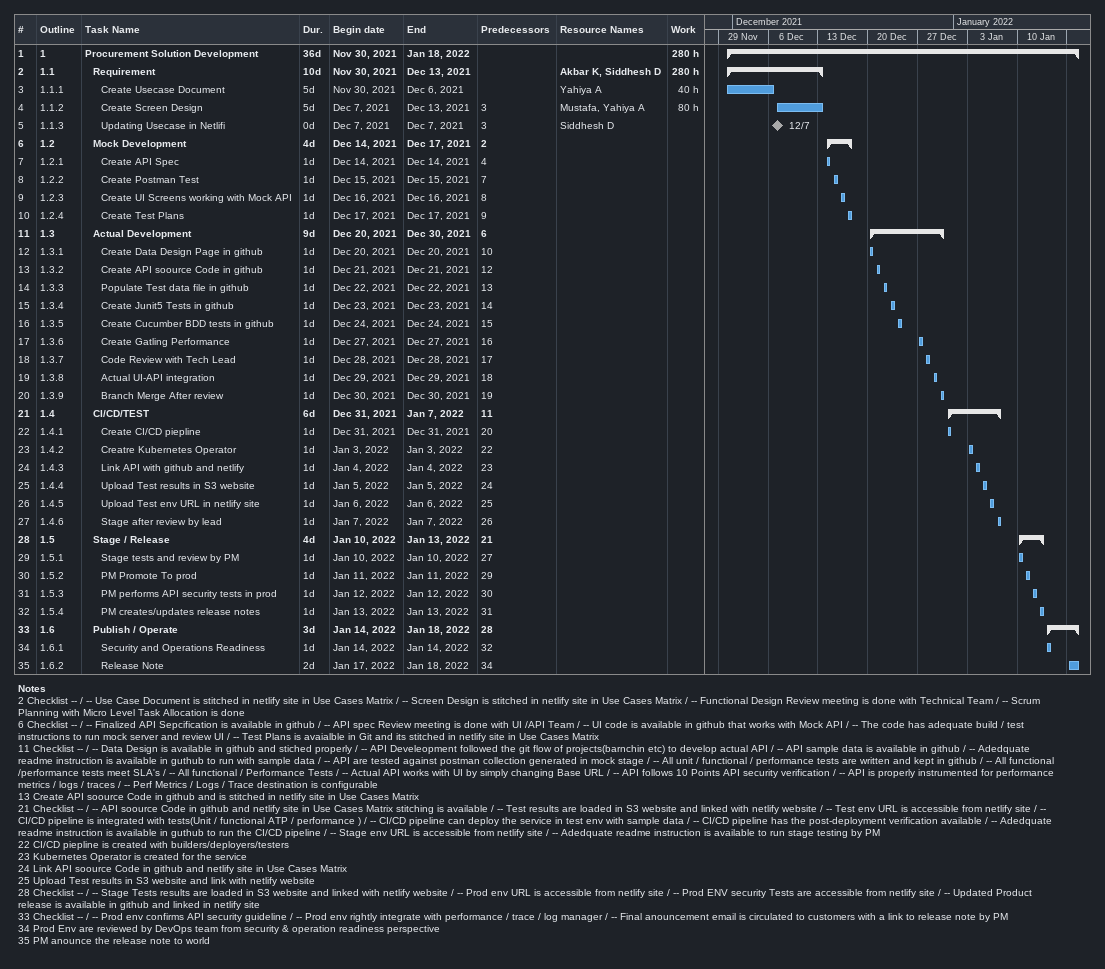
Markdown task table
| ID | WBS | Task | Duration | Start | Finish | Predecessors | Resources | Work (h) |
|---|---|---|---|---|---|---|---|---|
| 1 | 1 | **Procurement Solution Development** | 36d | 2021-11-30 | 2022-01-18 |  |  | 280 |
| 2 | 1.1 | **Requirement** | 10d | 2021-11-30 | 2021-12-13 |  | Akbar K, Siddhesh D | 280 |
| 3 | 1.1.1 | Create Usecase Document | 5d | 2021-11-30 | 2021-12-06 |  | Yahiya A | 40 |
| 4 | 1.1.2 | Create Screen Design | 5d | 2021-12-07 | 2021-12-13 | 3 | Mustafa, Yahiya A | 80 |
| 5 | 1.1.3 | Updating Usecase in Netlifi | 0d | 2021-12-07 | 2021-12-07 | 3 | Siddhesh D |  |
| 6 | 1.2 | **Mock Development** | 4d | 2021-12-14 | 2021-12-17 | 2 |  |  |
| 7 | 1.2.1 | Create API Spec | 1d | 2021-12-14 | 2021-12-14 | 4 |  |  |
| 8 | 1.2.2 | Create Postman Test | 1d | 2021-12-15 | 2021-12-15 | 7 |  |  |
| 9 | 1.2.3 | Create UI Screens working with Mock API | 1d | 2021-12-16 | 2021-12-16 | 8 |  |  |
| 10 | 1.2.4 | Create Test Plans | 1d | 2021-12-17 | 2021-12-17 | 9 |  |  |
| 11 | 1.3 | **Actual Development** | 9d | 2021-12-20 | 2021-12-30 | 6 |  |  |
| 12 | 1.3.1 | Create Data Design Page in github | 1d | 2021-12-20 | 2021-12-20 | 10 |  |  |
| 13 | 1.3.2 | Create API soource Code in github | 1d | 2021-12-21 | 2021-12-21 | 12 |  |  |
| 14 | 1.3.3 | Populate Test data file in github | 1d | 2021-12-22 | 2021-12-22 | 13 |  |  |
| 15 | 1.3.4 | Create Junit5 Tests in github | 1d | 2021-12-23 | 2021-12-23 | 14 |  |  |
| 16 | 1.3.5 | Create Cucumber BDD tests in github | 1d | 2021-12-24 | 2021-12-24 | 15 |  |  |
| 17 | 1.3.6 | Create Gatling Performance | 1d | 2021-12-27 | 2021-12-27 | 16 |  |  |
| 18 | 1.3.7 | Code Review with Tech Lead | 1d | 2021-12-28 | 2021-12-28 | 17 |  |  |
| 19 | 1.3.8 | Actual UI-API integration | 1d | 2021-12-29 | 2021-12-29 | 18 |  |  |
| 20 | 1.3.9 | Branch Merge After review | 1d | 2021-12-30 | 2021-12-30 | 19 |  |  |
| 21 | 1.4 | **CI/CD/TEST** | 6d | 2021-12-31 | 2022-01-07 | 11 |  |  |
| 22 | 1.4.1 | Create CI/CD piepline | 1d | 2021-12-31 | 2021-12-31 | 20 |  |  |
| 23 | 1.4.2 | Creatre Kubernetes Operator | 1d | 2022-01-03 | 2022-01-03 | 22 |  |  |
| 24 | 1.4.3 | Link API with github and netlify | 1d | 2022-01-04 | 2022-01-04 | 23 |  |  |
| 25 | 1.4.4 | Upload Test results in S3 website | 1d | 2022-01-05 | 2022-01-05 | 24 |  |  |
| 26 | 1.4.5 | Upload Test env URL in netlify site | 1d | 2022-01-06 | 2022-01-06 | 25 |  |  |
| 27 | 1.4.6 | Stage after review by lead | 1d | 2022-01-07 | 2022-01-07 | 26 |  |  |
| 28 | 1.5 | **Stage / Release** | 4d | 2022-01-10 | 2022-01-13 | 21 |  |  |
| 29 | 1.5.1 | Stage tests and review by PM | 1d | 2022-01-10 | 2022-01-10 | 27 |  |  |
| 30 | 1.5.2 | PM Promote To prod | 1d | 2022-01-11 | 2022-01-11 | 29 |  |  |
| 31 | 1.5.3 | PM performs API security tests in prod | 1d | 2022-01-12 | 2022-01-12 | 30 |  |  |
| 32 | 1.5.4 | PM creates/updates release notes | 1d | 2022-01-13 | 2022-01-13 | 31 |  |  |
| 33 | 1.6 | **Publish / Operate** | 3d | 2022-01-14 | 2022-01-18 | 28 |  |  |
| 34 | 1.6.1 | Security and Operations Readiness | 1d | 2022-01-14 | 2022-01-14 | 32 |  |  |
| 35 | 1.6.2 | Release Note | 2d | 2022-01-17 | 2022-01-18 | 34 |  |  |

Notes
- 2: Checklist -- / -- Use Case Document is stitched in netlify site in Use Cases Matrix / -- Screen Design is stitched in netlify site in Use Cases Matrix / -- Functional Design Review meeting is done with Technical Team / -- Scrum Planning with Micro Level Task Allocation is done
- 6: Checklist -- / -- Finalized API Sepcification is available in github / -- API spec Review meeting is done with UI /API Team / -- UI code is available in github that works with Mock API / -- The code has adequate build / test instructions to run mock server and review UI / -- Test Plans is avaialble in Git and its stitched in netlify site in Use Cases Matrix
- 11: Checklist -- / -- Data Design is available in github and stiched properly / -- API Develeopment followed the git flow of projects(barnchin etc) to develop actual API / -- API sample data is available in github / -- Adedquate readme instruction is available in guthub to run with sample data / -- API are tested against postman collection generated in mock stage / -- All unit / functional / performance tests are written and kept in github / -- All functional /performance tests meet SLA's / -- All functional / Performance Tests / -- Actual API works with UI by simply changing Base URL / -- API follows 10 Points API security verification / -- API is properly instrumented for performance metrics / logs / traces / -- Perf Metrics / Logs / Trace destination is configurable
- 13: Create API soource Code in github and is stitched in netlify site in Use Cases Matrix
- 21: Checklist -- / -- API soource Code in github and netlify site in Use Cases Matrix stitching is available / -- Test results are loaded in S3 website and linked with netlify website / -- Test env URL is accessible from netlify site / -- CI/CD pipeline is integrated with tests(Unit / functional ATP / performance ) / -- CI/CD pipeline can deploy the service in test env with sample data / -- CI/CD pipeline has the post-deployment verification available / -- Adedquate readme instruction is available in guthub to run the CI/CD pipeline / -- Stage env URL is accessible from netlify site / -- Adedquate readme instruction is available to run stage testing by PM
- 22: CI/CD piepline is created with builders/deployers/testers
- 23: Kubernetes Operator is created for the service
- 24: Link API soource Code in github and netlify site in Use Cases Matrix
- 25: Upload Test results in S3 website and link with netlify website
- 28: Checklist -- / -- Stage Tests results are loaded in S3 website and linked with netlify website / -- Prod env URL is accessible from netlify site / -- Prod ENV security Tests are accessible from netlify site / -- Updated Product release is available in github and linked in netlify site
- 33: Checklist -- / -- Prod env confirms API security guideline / -- Prod env rightly integrate with performance / trace / log manager / -- Final anouncement email is circulated to customers with a link to release note by PM
- 34: Prod Env are reviewed by DevOps team from security & operation readiness perspective
- 35: PM anounce the release note to world
